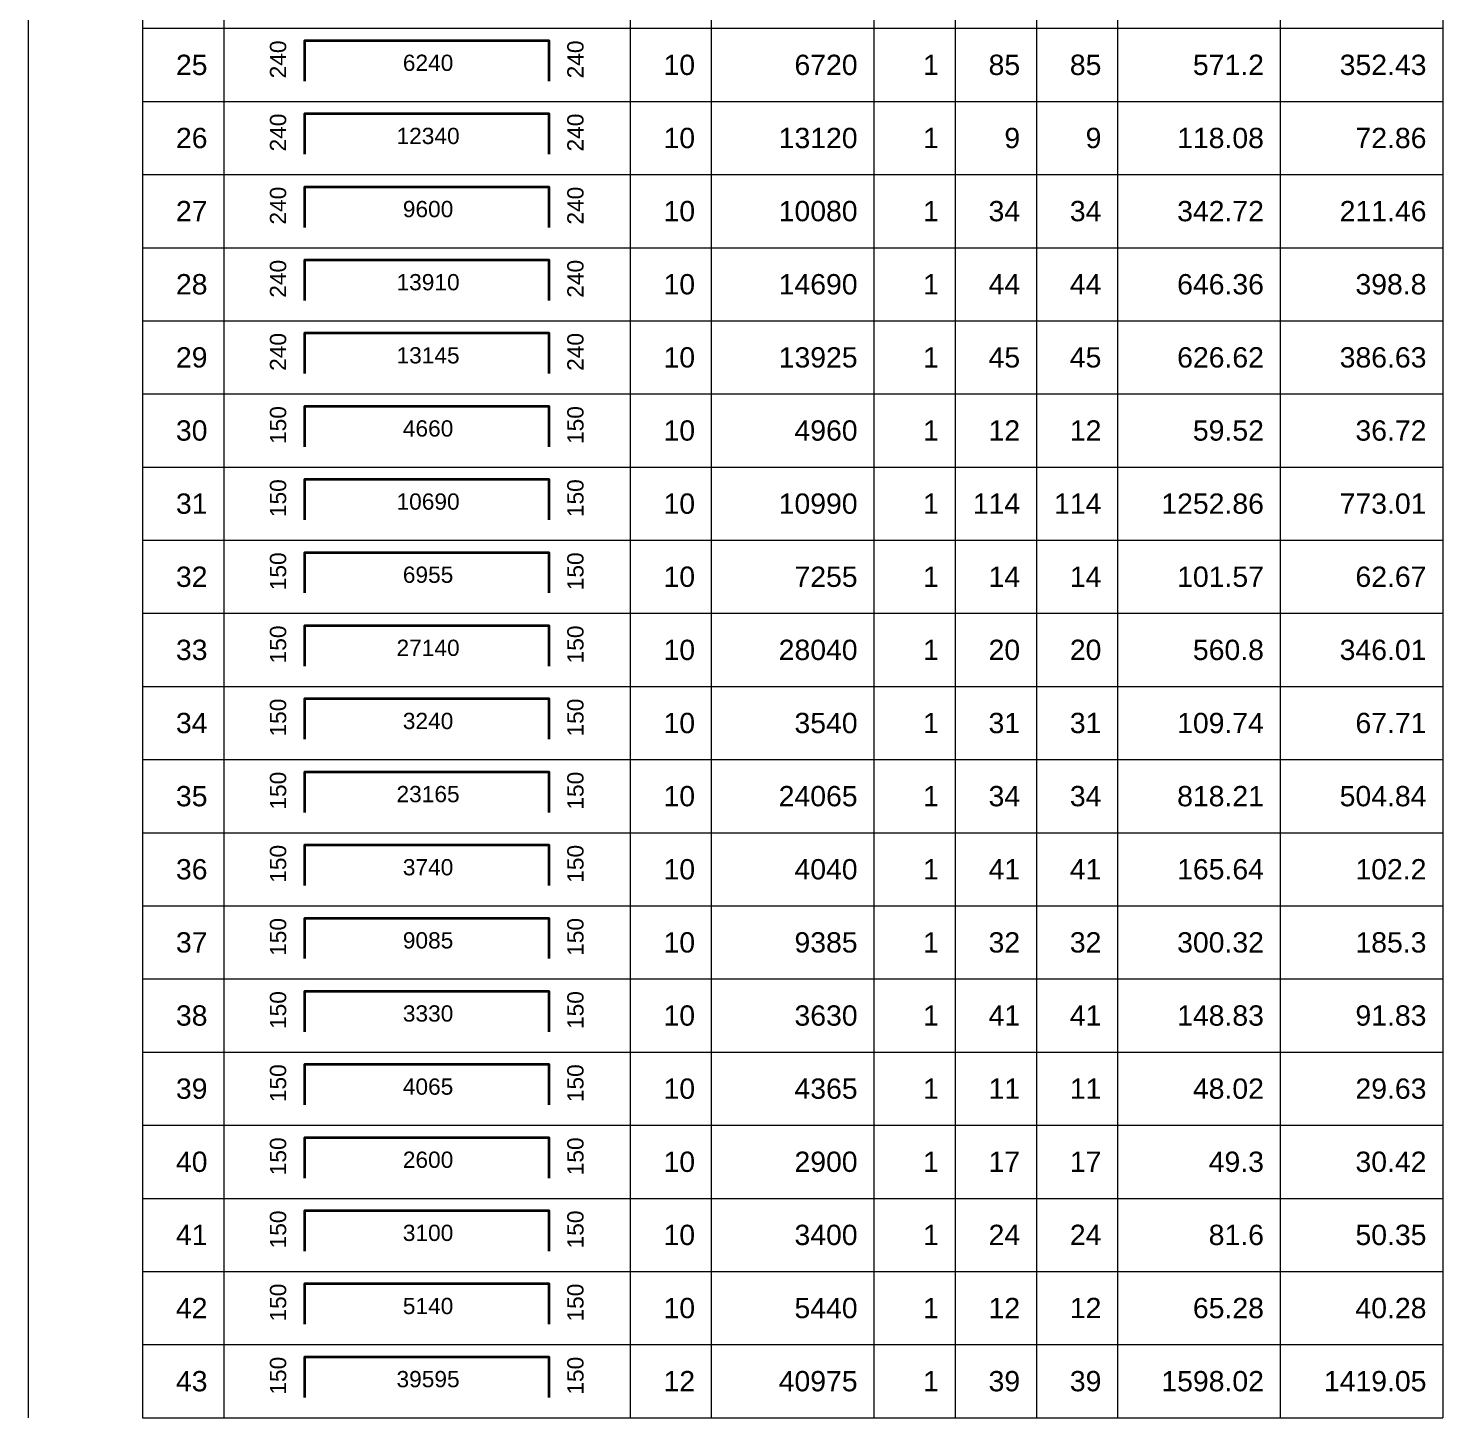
# Model space of a CAD drawing. Header units: millimetres. Extents: x -211477 to 1328726, y -15421 to 98394.
# Drawn here: x 1223840 to 1254473, y 17843 to 47939 of the extents above; entities that cross this region are included whole.
import ezdxf
from ezdxf.enums import TextEntityAlignment as Align

# ---------------------------------------------------------------- set-up
doc = ezdxf.new("R2010")
doc.units = ezdxf.units.MM
doc.header["$MEASUREMENT"] = 0
for name, color, linetype, lineweight in [('NDC_FRAME', 7, 'Continuous', 18), ('NDC_S_REBAR', 4, 'Continuous', 35), ('NDC_S_VN TEXT', 7, 'Continuous', 20), ('NDC_Table', 3, 'Continuous', 20)]:
    doc.layers.add(name, color=color, linetype=linetype, lineweight=lineweight)
doc.styles.add('ARIAL', font='arial.ttf', dxfattribs={"width": 0.8})

# ---------------------------------------------------------------- blocks, each defined once
blk = doc.blocks.new('dang04')
at = {"layer": 'NDC_S_REBAR'}
blk.add_lwpolyline([(3405, -650), (3405, -150), (6405, -150), (6405, -650)], dxfattribs=at)
at = {"layer": 'NDC_Table'}
for p, q in [((0, 0), (0, -900)), ((1405, 0), (1405, -900)), ((2405, 0), (2405, -900)), ((7405, 0), (7405, -900)), ((8405, 0), (8405, -900)), ((10405, 0), (10405, -900)), ((11405, 0), (11405, -900)), ((12405, 0), (12405, -900)), ((13405, 0), (13405, -900)), ((15405, 0), (15405, -900)), ((17405, 0), (17405, -900)), ((1405, -900), (17405, -900))]:
    blk.add_line(p, q, dxfattribs=at)
at = {"layer": 'NDC_S_VN TEXT', "style": 'ARIAL'}
for p in [(3073, -150), (6733, -150)]:
    blk.add_attdef('D03', text='', height=200, rotation=90, dxfattribs=at).set_placement(p, align=Align.MIDDLE_RIGHT)
for p in [(2205, -450), (8205, -450), (10205, -450), (11205, -450), (12205, -450), (13205, -450), (15205, -450), (17205, -450)]:
    blk.add_attdef('D03', text='', height=250, dxfattribs=at).set_placement(p, align=Align.MIDDLE_RIGHT)
blk.add_attdef('D03', text='', height=200, dxfattribs=at).set_placement((4920, -425), align=Align.MIDDLE_CENTER)

msp = doc.modelspace()

# ---------------------------------------------------------------- block references
at = {"layer": 'NDC_FRAME'}
ref = msp.add_blockref('dang04', (1223839.6, 49523), dxfattribs=dict(at, xscale=1.759999999999996, yscale=1.759999999999996, zscale=1.759999999999996))
ref.add_attrib('D03', '24', dxfattribs={"layer": 'NDC_S_VN TEXT', "height": 440, "style": 'ARIAL'}).set_placement((1227720.9, 48731), align=Align.MIDDLE_RIGHT)
ref.add_attrib('D03', '240', dxfattribs={"layer": 'NDC_S_VN TEXT', "height": 352, "rotation": 90, "style": 'ARIAL'}).set_placement((1229248.7, 49259), align=Align.MIDDLE_RIGHT)
ref.add_attrib('D03', '7005', dxfattribs={"layer": 'NDC_S_VN TEXT', "height": 352, "style": 'ARIAL'}).set_placement((1232498.1, 48775.5), align=Align.MIDDLE_CENTER)
ref.add_attrib('D03', '240', dxfattribs={"layer": 'NDC_S_VN TEXT', "height": 352, "rotation": 90, "style": 'ARIAL'}).set_placement((1235688.8, 49259), align=Align.MIDDLE_RIGHT)
ref.add_attrib('D03', '10', dxfattribs={"layer": 'NDC_S_VN TEXT', "height": 440, "style": 'ARIAL'}).set_placement((1238280.9, 48731), align=Align.MIDDLE_RIGHT)
ref.add_attrib('D03', '7485', dxfattribs={"layer": 'NDC_S_VN TEXT', "height": 440, "style": 'ARIAL'}).set_placement((1241800.9, 48731), align=Align.MIDDLE_RIGHT)
ref.add_attrib('D03', '1', dxfattribs={"layer": 'NDC_S_VN TEXT', "height": 440, "style": 'ARIAL'}).set_placement((1243560.9, 48731), align=Align.MIDDLE_RIGHT)
ref.add_attrib('D03', '47', dxfattribs={"layer": 'NDC_S_VN TEXT', "height": 440, "style": 'ARIAL'}).set_placement((1245320.9, 48731), align=Align.MIDDLE_RIGHT)
ref.add_attrib('D03', '47', dxfattribs={"layer": 'NDC_S_VN TEXT', "height": 440, "style": 'ARIAL'}).set_placement((1247080.9, 48731.6), align=Align.MIDDLE_RIGHT)
ref.add_attrib('D03', '351.8', dxfattribs={"layer": 'NDC_S_VN TEXT', "height": 440, "style": 'ARIAL'}).set_placement((1250600.9, 48731), align=Align.MIDDLE_RIGHT)
ref.add_attrib('D03', '217.06', dxfattribs={"layer": 'NDC_S_VN TEXT', "height": 440, "style": 'ARIAL'}).set_placement((1254120.9, 48731), align=Align.MIDDLE_RIGHT)
ref = msp.add_blockref('dang04', (1223839.6, 47939), dxfattribs=dict(at, xscale=1.759999999999996, yscale=1.759999999999996, zscale=1.759999999999996))
ref.add_attrib('D03', '25', dxfattribs={"layer": 'NDC_S_VN TEXT', "height": 440, "style": 'ARIAL'}).set_placement((1227720.9, 47147), align=Align.MIDDLE_RIGHT)
ref.add_attrib('D03', '240', dxfattribs={"layer": 'NDC_S_VN TEXT', "height": 352, "rotation": 90, "style": 'ARIAL'}).set_placement((1229248.7, 47675), align=Align.MIDDLE_RIGHT)
ref.add_attrib('D03', '6240', dxfattribs={"layer": 'NDC_S_VN TEXT', "height": 352, "style": 'ARIAL'}).set_placement((1232498.1, 47191.5), align=Align.MIDDLE_CENTER)
ref.add_attrib('D03', '240', dxfattribs={"layer": 'NDC_S_VN TEXT', "height": 352, "rotation": 90, "style": 'ARIAL'}).set_placement((1235688.8, 47675), align=Align.MIDDLE_RIGHT)
ref.add_attrib('D03', '10', dxfattribs={"layer": 'NDC_S_VN TEXT', "height": 440, "style": 'ARIAL'}).set_placement((1238280.9, 47147), align=Align.MIDDLE_RIGHT)
ref.add_attrib('D03', '6720', dxfattribs={"layer": 'NDC_S_VN TEXT', "height": 440, "style": 'ARIAL'}).set_placement((1241800.9, 47147), align=Align.MIDDLE_RIGHT)
ref.add_attrib('D03', '1', dxfattribs={"layer": 'NDC_S_VN TEXT', "height": 440, "style": 'ARIAL'}).set_placement((1243560.9, 47147), align=Align.MIDDLE_RIGHT)
ref.add_attrib('D03', '85', dxfattribs={"layer": 'NDC_S_VN TEXT', "height": 440, "style": 'ARIAL'}).set_placement((1245320.9, 47147), align=Align.MIDDLE_RIGHT)
ref.add_attrib('D03', '85', dxfattribs={"layer": 'NDC_S_VN TEXT', "height": 440, "style": 'ARIAL'}).set_placement((1247080.9, 47147.6), align=Align.MIDDLE_RIGHT)
ref.add_attrib('D03', '571.2', dxfattribs={"layer": 'NDC_S_VN TEXT', "height": 440, "style": 'ARIAL'}).set_placement((1250600.9, 47147), align=Align.MIDDLE_RIGHT)
ref.add_attrib('D03', '352.43', dxfattribs={"layer": 'NDC_S_VN TEXT', "height": 440, "style": 'ARIAL'}).set_placement((1254120.9, 47147), align=Align.MIDDLE_RIGHT)
ref = msp.add_blockref('dang04', (1223839.6, 46355), dxfattribs=dict(at, xscale=1.759999999999996, yscale=1.759999999999996, zscale=1.759999999999996))
ref.add_attrib('D03', '26', dxfattribs={"layer": 'NDC_S_VN TEXT', "height": 440, "style": 'ARIAL'}).set_placement((1227720.9, 45563), align=Align.MIDDLE_RIGHT)
ref.add_attrib('D03', '240', dxfattribs={"layer": 'NDC_S_VN TEXT', "height": 352, "rotation": 90, "style": 'ARIAL'}).set_placement((1229248.7, 46091), align=Align.MIDDLE_RIGHT)
ref.add_attrib('D03', '12340', dxfattribs={"layer": 'NDC_S_VN TEXT', "height": 352, "style": 'ARIAL'}).set_placement((1232498.1, 45607.5), align=Align.MIDDLE_CENTER)
ref.add_attrib('D03', '240', dxfattribs={"layer": 'NDC_S_VN TEXT', "height": 352, "rotation": 90, "style": 'ARIAL'}).set_placement((1235688.8, 46091), align=Align.MIDDLE_RIGHT)
ref.add_attrib('D03', '10', dxfattribs={"layer": 'NDC_S_VN TEXT', "height": 440, "style": 'ARIAL'}).set_placement((1238280.9, 45563), align=Align.MIDDLE_RIGHT)
ref.add_attrib('D03', '13120', dxfattribs={"layer": 'NDC_S_VN TEXT', "height": 440, "style": 'ARIAL'}).set_placement((1241800.9, 45563), align=Align.MIDDLE_RIGHT)
ref.add_attrib('D03', '1', dxfattribs={"layer": 'NDC_S_VN TEXT', "height": 440, "style": 'ARIAL'}).set_placement((1243560.9, 45563), align=Align.MIDDLE_RIGHT)
ref.add_attrib('D03', '9', dxfattribs={"layer": 'NDC_S_VN TEXT', "height": 440, "style": 'ARIAL'}).set_placement((1245320.9, 45563), align=Align.MIDDLE_RIGHT)
ref.add_attrib('D03', '9', dxfattribs={"layer": 'NDC_S_VN TEXT', "height": 440, "style": 'ARIAL'}).set_placement((1247080.9, 45563.6), align=Align.MIDDLE_RIGHT)
ref.add_attrib('D03', '118.08', dxfattribs={"layer": 'NDC_S_VN TEXT', "height": 440, "style": 'ARIAL'}).set_placement((1250600.9, 45563), align=Align.MIDDLE_RIGHT)
ref.add_attrib('D03', '72.86', dxfattribs={"layer": 'NDC_S_VN TEXT', "height": 440, "style": 'ARIAL'}).set_placement((1254120.9, 45563), align=Align.MIDDLE_RIGHT)
ref = msp.add_blockref('dang04', (1223839.6, 44771), dxfattribs=dict(at, xscale=1.759999999999996, yscale=1.759999999999996, zscale=1.759999999999996))
ref.add_attrib('D03', '27', dxfattribs={"layer": 'NDC_S_VN TEXT', "height": 440, "style": 'ARIAL'}).set_placement((1227720.9, 43979), align=Align.MIDDLE_RIGHT)
ref.add_attrib('D03', '240', dxfattribs={"layer": 'NDC_S_VN TEXT', "height": 352, "rotation": 90, "style": 'ARIAL'}).set_placement((1229248.7, 44507), align=Align.MIDDLE_RIGHT)
ref.add_attrib('D03', '9600', dxfattribs={"layer": 'NDC_S_VN TEXT', "height": 352, "style": 'ARIAL'}).set_placement((1232498.1, 44023.5), align=Align.MIDDLE_CENTER)
ref.add_attrib('D03', '240', dxfattribs={"layer": 'NDC_S_VN TEXT', "height": 352, "rotation": 90, "style": 'ARIAL'}).set_placement((1235688.8, 44507), align=Align.MIDDLE_RIGHT)
ref.add_attrib('D03', '10', dxfattribs={"layer": 'NDC_S_VN TEXT', "height": 440, "style": 'ARIAL'}).set_placement((1238280.9, 43979), align=Align.MIDDLE_RIGHT)
ref.add_attrib('D03', '10080', dxfattribs={"layer": 'NDC_S_VN TEXT', "height": 440, "style": 'ARIAL'}).set_placement((1241800.9, 43979), align=Align.MIDDLE_RIGHT)
ref.add_attrib('D03', '1', dxfattribs={"layer": 'NDC_S_VN TEXT', "height": 440, "style": 'ARIAL'}).set_placement((1243560.9, 43979), align=Align.MIDDLE_RIGHT)
ref.add_attrib('D03', '34', dxfattribs={"layer": 'NDC_S_VN TEXT', "height": 440, "style": 'ARIAL'}).set_placement((1245320.9, 43979), align=Align.MIDDLE_RIGHT)
ref.add_attrib('D03', '34', dxfattribs={"layer": 'NDC_S_VN TEXT', "height": 440, "style": 'ARIAL'}).set_placement((1247080.9, 43979.6), align=Align.MIDDLE_RIGHT)
ref.add_attrib('D03', '342.72', dxfattribs={"layer": 'NDC_S_VN TEXT', "height": 440, "style": 'ARIAL'}).set_placement((1250600.9, 43979), align=Align.MIDDLE_RIGHT)
ref.add_attrib('D03', '211.46', dxfattribs={"layer": 'NDC_S_VN TEXT', "height": 440, "style": 'ARIAL'}).set_placement((1254120.9, 43979), align=Align.MIDDLE_RIGHT)
ref = msp.add_blockref('dang04', (1223839.6, 43187), dxfattribs=dict(at, xscale=1.759999999999996, yscale=1.759999999999996, zscale=1.759999999999996))
ref.add_attrib('D03', '28', dxfattribs={"layer": 'NDC_S_VN TEXT', "height": 440, "style": 'ARIAL'}).set_placement((1227720.9, 42395), align=Align.MIDDLE_RIGHT)
ref.add_attrib('D03', '240', dxfattribs={"layer": 'NDC_S_VN TEXT', "height": 352, "rotation": 90, "style": 'ARIAL'}).set_placement((1229248.7, 42923), align=Align.MIDDLE_RIGHT)
ref.add_attrib('D03', '13910', dxfattribs={"layer": 'NDC_S_VN TEXT', "height": 352, "style": 'ARIAL'}).set_placement((1232498.1, 42439.5), align=Align.MIDDLE_CENTER)
ref.add_attrib('D03', '240', dxfattribs={"layer": 'NDC_S_VN TEXT', "height": 352, "rotation": 90, "style": 'ARIAL'}).set_placement((1235688.8, 42923), align=Align.MIDDLE_RIGHT)
ref.add_attrib('D03', '10', dxfattribs={"layer": 'NDC_S_VN TEXT', "height": 440, "style": 'ARIAL'}).set_placement((1238280.9, 42395), align=Align.MIDDLE_RIGHT)
ref.add_attrib('D03', '14690', dxfattribs={"layer": 'NDC_S_VN TEXT', "height": 440, "style": 'ARIAL'}).set_placement((1241800.9, 42395), align=Align.MIDDLE_RIGHT)
ref.add_attrib('D03', '1', dxfattribs={"layer": 'NDC_S_VN TEXT', "height": 440, "style": 'ARIAL'}).set_placement((1243560.9, 42395), align=Align.MIDDLE_RIGHT)
ref.add_attrib('D03', '44', dxfattribs={"layer": 'NDC_S_VN TEXT', "height": 440, "style": 'ARIAL'}).set_placement((1245320.9, 42395), align=Align.MIDDLE_RIGHT)
ref.add_attrib('D03', '44', dxfattribs={"layer": 'NDC_S_VN TEXT', "height": 440, "style": 'ARIAL'}).set_placement((1247080.9, 42395.6), align=Align.MIDDLE_RIGHT)
ref.add_attrib('D03', '646.36', dxfattribs={"layer": 'NDC_S_VN TEXT', "height": 440, "style": 'ARIAL'}).set_placement((1250600.9, 42395), align=Align.MIDDLE_RIGHT)
ref.add_attrib('D03', '398.8', dxfattribs={"layer": 'NDC_S_VN TEXT', "height": 440, "style": 'ARIAL'}).set_placement((1254120.9, 42395), align=Align.MIDDLE_RIGHT)
ref = msp.add_blockref('dang04', (1223839.6, 41603), dxfattribs=dict(at, xscale=1.759999999999996, yscale=1.759999999999996, zscale=1.759999999999996))
ref.add_attrib('D03', '29', dxfattribs={"layer": 'NDC_S_VN TEXT', "height": 440, "style": 'ARIAL'}).set_placement((1227720.9, 40811), align=Align.MIDDLE_RIGHT)
ref.add_attrib('D03', '240', dxfattribs={"layer": 'NDC_S_VN TEXT', "height": 352, "rotation": 90, "style": 'ARIAL'}).set_placement((1229248.7, 41339), align=Align.MIDDLE_RIGHT)
ref.add_attrib('D03', '13145', dxfattribs={"layer": 'NDC_S_VN TEXT', "height": 352, "style": 'ARIAL'}).set_placement((1232498.1, 40855.5), align=Align.MIDDLE_CENTER)
ref.add_attrib('D03', '240', dxfattribs={"layer": 'NDC_S_VN TEXT', "height": 352, "rotation": 90, "style": 'ARIAL'}).set_placement((1235688.8, 41339), align=Align.MIDDLE_RIGHT)
ref.add_attrib('D03', '10', dxfattribs={"layer": 'NDC_S_VN TEXT', "height": 440, "style": 'ARIAL'}).set_placement((1238280.9, 40811), align=Align.MIDDLE_RIGHT)
ref.add_attrib('D03', '13925', dxfattribs={"layer": 'NDC_S_VN TEXT', "height": 440, "style": 'ARIAL'}).set_placement((1241800.9, 40811), align=Align.MIDDLE_RIGHT)
ref.add_attrib('D03', '1', dxfattribs={"layer": 'NDC_S_VN TEXT', "height": 440, "style": 'ARIAL'}).set_placement((1243560.9, 40811), align=Align.MIDDLE_RIGHT)
ref.add_attrib('D03', '45', dxfattribs={"layer": 'NDC_S_VN TEXT', "height": 440, "style": 'ARIAL'}).set_placement((1245320.9, 40811), align=Align.MIDDLE_RIGHT)
ref.add_attrib('D03', '45', dxfattribs={"layer": 'NDC_S_VN TEXT', "height": 440, "style": 'ARIAL'}).set_placement((1247080.9, 40811.6), align=Align.MIDDLE_RIGHT)
ref.add_attrib('D03', '626.62', dxfattribs={"layer": 'NDC_S_VN TEXT', "height": 440, "style": 'ARIAL'}).set_placement((1250600.9, 40811), align=Align.MIDDLE_RIGHT)
ref.add_attrib('D03', '386.63', dxfattribs={"layer": 'NDC_S_VN TEXT', "height": 440, "style": 'ARIAL'}).set_placement((1254120.9, 40811), align=Align.MIDDLE_RIGHT)
ref = msp.add_blockref('dang04', (1223839.6, 40019), dxfattribs=dict(at, xscale=1.759999999999996, yscale=1.759999999999996, zscale=1.759999999999996))
ref.add_attrib('D03', '30', dxfattribs={"layer": 'NDC_S_VN TEXT', "height": 440, "style": 'ARIAL'}).set_placement((1227720.9, 39227), align=Align.MIDDLE_RIGHT)
ref.add_attrib('D03', '150', dxfattribs={"layer": 'NDC_S_VN TEXT', "height": 352, "rotation": 90, "style": 'ARIAL'}).set_placement((1229248.7, 39755), align=Align.MIDDLE_RIGHT)
ref.add_attrib('D03', '4660', dxfattribs={"layer": 'NDC_S_VN TEXT', "height": 352, "style": 'ARIAL'}).set_placement((1232498.1, 39271.5), align=Align.MIDDLE_CENTER)
ref.add_attrib('D03', '150', dxfattribs={"layer": 'NDC_S_VN TEXT', "height": 352, "rotation": 90, "style": 'ARIAL'}).set_placement((1235688.8, 39755), align=Align.MIDDLE_RIGHT)
ref.add_attrib('D03', '10', dxfattribs={"layer": 'NDC_S_VN TEXT', "height": 440, "style": 'ARIAL'}).set_placement((1238280.9, 39227), align=Align.MIDDLE_RIGHT)
ref.add_attrib('D03', '4960', dxfattribs={"layer": 'NDC_S_VN TEXT', "height": 440, "style": 'ARIAL'}).set_placement((1241800.9, 39227), align=Align.MIDDLE_RIGHT)
ref.add_attrib('D03', '1', dxfattribs={"layer": 'NDC_S_VN TEXT', "height": 440, "style": 'ARIAL'}).set_placement((1243560.9, 39227), align=Align.MIDDLE_RIGHT)
ref.add_attrib('D03', '12', dxfattribs={"layer": 'NDC_S_VN TEXT', "height": 440, "style": 'ARIAL'}).set_placement((1245320.9, 39227), align=Align.MIDDLE_RIGHT)
ref.add_attrib('D03', '12', dxfattribs={"layer": 'NDC_S_VN TEXT', "height": 440, "style": 'ARIAL'}).set_placement((1247080.9, 39227.6), align=Align.MIDDLE_RIGHT)
ref.add_attrib('D03', '59.52', dxfattribs={"layer": 'NDC_S_VN TEXT', "height": 440, "style": 'ARIAL'}).set_placement((1250600.9, 39227), align=Align.MIDDLE_RIGHT)
ref.add_attrib('D03', '36.72', dxfattribs={"layer": 'NDC_S_VN TEXT', "height": 440, "style": 'ARIAL'}).set_placement((1254120.9, 39227), align=Align.MIDDLE_RIGHT)
ref = msp.add_blockref('dang04', (1223839.6, 38435), dxfattribs=dict(at, xscale=1.759999999999996, yscale=1.759999999999996, zscale=1.759999999999996))
ref.add_attrib('D03', '31', dxfattribs={"layer": 'NDC_S_VN TEXT', "height": 440, "style": 'ARIAL'}).set_placement((1227720.9, 37643), align=Align.MIDDLE_RIGHT)
ref.add_attrib('D03', '150', dxfattribs={"layer": 'NDC_S_VN TEXT', "height": 352, "rotation": 90, "style": 'ARIAL'}).set_placement((1229248.7, 38171), align=Align.MIDDLE_RIGHT)
ref.add_attrib('D03', '10690', dxfattribs={"layer": 'NDC_S_VN TEXT', "height": 352, "style": 'ARIAL'}).set_placement((1232498.1, 37687.5), align=Align.MIDDLE_CENTER)
ref.add_attrib('D03', '150', dxfattribs={"layer": 'NDC_S_VN TEXT', "height": 352, "rotation": 90, "style": 'ARIAL'}).set_placement((1235688.8, 38171), align=Align.MIDDLE_RIGHT)
ref.add_attrib('D03', '10', dxfattribs={"layer": 'NDC_S_VN TEXT', "height": 440, "style": 'ARIAL'}).set_placement((1238280.9, 37643), align=Align.MIDDLE_RIGHT)
ref.add_attrib('D03', '10990', dxfattribs={"layer": 'NDC_S_VN TEXT', "height": 440, "style": 'ARIAL'}).set_placement((1241800.9, 37643), align=Align.MIDDLE_RIGHT)
ref.add_attrib('D03', '1', dxfattribs={"layer": 'NDC_S_VN TEXT', "height": 440, "style": 'ARIAL'}).set_placement((1243560.9, 37643), align=Align.MIDDLE_RIGHT)
ref.add_attrib('D03', '114', dxfattribs={"layer": 'NDC_S_VN TEXT', "height": 440, "style": 'ARIAL'}).set_placement((1245320.9, 37643), align=Align.MIDDLE_RIGHT)
ref.add_attrib('D03', '114', dxfattribs={"layer": 'NDC_S_VN TEXT', "height": 440, "style": 'ARIAL'}).set_placement((1247080.9, 37643.6), align=Align.MIDDLE_RIGHT)
ref.add_attrib('D03', '1252.86', dxfattribs={"layer": 'NDC_S_VN TEXT', "height": 440, "style": 'ARIAL'}).set_placement((1250600.9, 37643), align=Align.MIDDLE_RIGHT)
ref.add_attrib('D03', '773.01', dxfattribs={"layer": 'NDC_S_VN TEXT', "height": 440, "style": 'ARIAL'}).set_placement((1254120.9, 37643), align=Align.MIDDLE_RIGHT)
ref = msp.add_blockref('dang04', (1223839.6, 36851), dxfattribs=dict(at, xscale=1.759999999999996, yscale=1.759999999999996, zscale=1.759999999999996))
ref.add_attrib('D03', '32', dxfattribs={"layer": 'NDC_S_VN TEXT', "height": 440, "style": 'ARIAL'}).set_placement((1227720.9, 36059), align=Align.MIDDLE_RIGHT)
ref.add_attrib('D03', '150', dxfattribs={"layer": 'NDC_S_VN TEXT', "height": 352, "rotation": 90, "style": 'ARIAL'}).set_placement((1229248.7, 36587), align=Align.MIDDLE_RIGHT)
ref.add_attrib('D03', '6955', dxfattribs={"layer": 'NDC_S_VN TEXT', "height": 352, "style": 'ARIAL'}).set_placement((1232498.1, 36103.5), align=Align.MIDDLE_CENTER)
ref.add_attrib('D03', '150', dxfattribs={"layer": 'NDC_S_VN TEXT', "height": 352, "rotation": 90, "style": 'ARIAL'}).set_placement((1235688.8, 36587), align=Align.MIDDLE_RIGHT)
ref.add_attrib('D03', '10', dxfattribs={"layer": 'NDC_S_VN TEXT', "height": 440, "style": 'ARIAL'}).set_placement((1238280.9, 36059), align=Align.MIDDLE_RIGHT)
ref.add_attrib('D03', '7255', dxfattribs={"layer": 'NDC_S_VN TEXT', "height": 440, "style": 'ARIAL'}).set_placement((1241800.9, 36059), align=Align.MIDDLE_RIGHT)
ref.add_attrib('D03', '1', dxfattribs={"layer": 'NDC_S_VN TEXT', "height": 440, "style": 'ARIAL'}).set_placement((1243560.9, 36059), align=Align.MIDDLE_RIGHT)
ref.add_attrib('D03', '14', dxfattribs={"layer": 'NDC_S_VN TEXT', "height": 440, "style": 'ARIAL'}).set_placement((1245320.9, 36059), align=Align.MIDDLE_RIGHT)
ref.add_attrib('D03', '14', dxfattribs={"layer": 'NDC_S_VN TEXT', "height": 440, "style": 'ARIAL'}).set_placement((1247080.9, 36059.6), align=Align.MIDDLE_RIGHT)
ref.add_attrib('D03', '101.57', dxfattribs={"layer": 'NDC_S_VN TEXT', "height": 440, "style": 'ARIAL'}).set_placement((1250600.9, 36059), align=Align.MIDDLE_RIGHT)
ref.add_attrib('D03', '62.67', dxfattribs={"layer": 'NDC_S_VN TEXT', "height": 440, "style": 'ARIAL'}).set_placement((1254120.9, 36059), align=Align.MIDDLE_RIGHT)
ref = msp.add_blockref('dang04', (1223839.6, 35267), dxfattribs=dict(at, xscale=1.759999999999996, yscale=1.759999999999996, zscale=1.759999999999996))
ref.add_attrib('D03', '33', dxfattribs={"layer": 'NDC_S_VN TEXT', "height": 440, "style": 'ARIAL'}).set_placement((1227720.9, 34475), align=Align.MIDDLE_RIGHT)
ref.add_attrib('D03', '150', dxfattribs={"layer": 'NDC_S_VN TEXT', "height": 352, "rotation": 90, "style": 'ARIAL'}).set_placement((1229248.7, 35003), align=Align.MIDDLE_RIGHT)
ref.add_attrib('D03', '27140', dxfattribs={"layer": 'NDC_S_VN TEXT', "height": 352, "style": 'ARIAL'}).set_placement((1232498.1, 34519.5), align=Align.MIDDLE_CENTER)
ref.add_attrib('D03', '150', dxfattribs={"layer": 'NDC_S_VN TEXT', "height": 352, "rotation": 90, "style": 'ARIAL'}).set_placement((1235688.8, 35003), align=Align.MIDDLE_RIGHT)
ref.add_attrib('D03', '10', dxfattribs={"layer": 'NDC_S_VN TEXT', "height": 440, "style": 'ARIAL'}).set_placement((1238280.9, 34475), align=Align.MIDDLE_RIGHT)
ref.add_attrib('D03', '28040', dxfattribs={"layer": 'NDC_S_VN TEXT', "height": 440, "style": 'ARIAL'}).set_placement((1241800.9, 34475), align=Align.MIDDLE_RIGHT)
ref.add_attrib('D03', '1', dxfattribs={"layer": 'NDC_S_VN TEXT', "height": 440, "style": 'ARIAL'}).set_placement((1243560.9, 34475), align=Align.MIDDLE_RIGHT)
ref.add_attrib('D03', '20', dxfattribs={"layer": 'NDC_S_VN TEXT', "height": 440, "style": 'ARIAL'}).set_placement((1245320.9, 34475), align=Align.MIDDLE_RIGHT)
ref.add_attrib('D03', '20', dxfattribs={"layer": 'NDC_S_VN TEXT', "height": 440, "style": 'ARIAL'}).set_placement((1247080.9, 34475.6), align=Align.MIDDLE_RIGHT)
ref.add_attrib('D03', '560.8', dxfattribs={"layer": 'NDC_S_VN TEXT', "height": 440, "style": 'ARIAL'}).set_placement((1250600.9, 34475), align=Align.MIDDLE_RIGHT)
ref.add_attrib('D03', '346.01', dxfattribs={"layer": 'NDC_S_VN TEXT', "height": 440, "style": 'ARIAL'}).set_placement((1254120.9, 34475), align=Align.MIDDLE_RIGHT)
ref = msp.add_blockref('dang04', (1223839.6, 33683), dxfattribs=dict(at, xscale=1.759999999999996, yscale=1.759999999999996, zscale=1.759999999999996))
ref.add_attrib('D03', '34', dxfattribs={"layer": 'NDC_S_VN TEXT', "height": 440, "style": 'ARIAL'}).set_placement((1227720.9, 32891), align=Align.MIDDLE_RIGHT)
ref.add_attrib('D03', '150', dxfattribs={"layer": 'NDC_S_VN TEXT', "height": 352, "rotation": 90, "style": 'ARIAL'}).set_placement((1229248.7, 33419), align=Align.MIDDLE_RIGHT)
ref.add_attrib('D03', '3240', dxfattribs={"layer": 'NDC_S_VN TEXT', "height": 352, "style": 'ARIAL'}).set_placement((1232498.1, 32935.5), align=Align.MIDDLE_CENTER)
ref.add_attrib('D03', '150', dxfattribs={"layer": 'NDC_S_VN TEXT', "height": 352, "rotation": 90, "style": 'ARIAL'}).set_placement((1235688.8, 33419), align=Align.MIDDLE_RIGHT)
ref.add_attrib('D03', '10', dxfattribs={"layer": 'NDC_S_VN TEXT', "height": 440, "style": 'ARIAL'}).set_placement((1238280.9, 32891), align=Align.MIDDLE_RIGHT)
ref.add_attrib('D03', '3540', dxfattribs={"layer": 'NDC_S_VN TEXT', "height": 440, "style": 'ARIAL'}).set_placement((1241800.9, 32891), align=Align.MIDDLE_RIGHT)
ref.add_attrib('D03', '1', dxfattribs={"layer": 'NDC_S_VN TEXT', "height": 440, "style": 'ARIAL'}).set_placement((1243560.9, 32891), align=Align.MIDDLE_RIGHT)
ref.add_attrib('D03', '31', dxfattribs={"layer": 'NDC_S_VN TEXT', "height": 440, "style": 'ARIAL'}).set_placement((1245320.9, 32891), align=Align.MIDDLE_RIGHT)
ref.add_attrib('D03', '31', dxfattribs={"layer": 'NDC_S_VN TEXT', "height": 440, "style": 'ARIAL'}).set_placement((1247080.9, 32891.6), align=Align.MIDDLE_RIGHT)
ref.add_attrib('D03', '109.74', dxfattribs={"layer": 'NDC_S_VN TEXT', "height": 440, "style": 'ARIAL'}).set_placement((1250600.9, 32891), align=Align.MIDDLE_RIGHT)
ref.add_attrib('D03', '67.71', dxfattribs={"layer": 'NDC_S_VN TEXT', "height": 440, "style": 'ARIAL'}).set_placement((1254120.9, 32891), align=Align.MIDDLE_RIGHT)
ref = msp.add_blockref('dang04', (1223839.6, 32099), dxfattribs=dict(at, xscale=1.759999999999996, yscale=1.759999999999996, zscale=1.759999999999996))
ref.add_attrib('D03', '35', dxfattribs={"layer": 'NDC_S_VN TEXT', "height": 440, "style": 'ARIAL'}).set_placement((1227720.9, 31307), align=Align.MIDDLE_RIGHT)
ref.add_attrib('D03', '150', dxfattribs={"layer": 'NDC_S_VN TEXT', "height": 352, "rotation": 90, "style": 'ARIAL'}).set_placement((1229248.7, 31835), align=Align.MIDDLE_RIGHT)
ref.add_attrib('D03', '23165', dxfattribs={"layer": 'NDC_S_VN TEXT', "height": 352, "style": 'ARIAL'}).set_placement((1232498.1, 31351.5), align=Align.MIDDLE_CENTER)
ref.add_attrib('D03', '150', dxfattribs={"layer": 'NDC_S_VN TEXT', "height": 352, "rotation": 90, "style": 'ARIAL'}).set_placement((1235688.8, 31835), align=Align.MIDDLE_RIGHT)
ref.add_attrib('D03', '10', dxfattribs={"layer": 'NDC_S_VN TEXT', "height": 440, "style": 'ARIAL'}).set_placement((1238280.9, 31307), align=Align.MIDDLE_RIGHT)
ref.add_attrib('D03', '24065', dxfattribs={"layer": 'NDC_S_VN TEXT', "height": 440, "style": 'ARIAL'}).set_placement((1241800.9, 31307), align=Align.MIDDLE_RIGHT)
ref.add_attrib('D03', '1', dxfattribs={"layer": 'NDC_S_VN TEXT', "height": 440, "style": 'ARIAL'}).set_placement((1243560.9, 31307), align=Align.MIDDLE_RIGHT)
ref.add_attrib('D03', '34', dxfattribs={"layer": 'NDC_S_VN TEXT', "height": 440, "style": 'ARIAL'}).set_placement((1245320.9, 31307), align=Align.MIDDLE_RIGHT)
ref.add_attrib('D03', '34', dxfattribs={"layer": 'NDC_S_VN TEXT', "height": 440, "style": 'ARIAL'}).set_placement((1247080.9, 31307.6), align=Align.MIDDLE_RIGHT)
ref.add_attrib('D03', '818.21', dxfattribs={"layer": 'NDC_S_VN TEXT', "height": 440, "style": 'ARIAL'}).set_placement((1250600.9, 31307), align=Align.MIDDLE_RIGHT)
ref.add_attrib('D03', '504.84', dxfattribs={"layer": 'NDC_S_VN TEXT', "height": 440, "style": 'ARIAL'}).set_placement((1254120.9, 31307), align=Align.MIDDLE_RIGHT)
ref = msp.add_blockref('dang04', (1223839.6, 30515), dxfattribs=dict(at, xscale=1.759999999999996, yscale=1.759999999999996, zscale=1.759999999999996))
ref.add_attrib('D03', '36', dxfattribs={"layer": 'NDC_S_VN TEXT', "height": 440, "style": 'ARIAL'}).set_placement((1227720.9, 29723), align=Align.MIDDLE_RIGHT)
ref.add_attrib('D03', '150', dxfattribs={"layer": 'NDC_S_VN TEXT', "height": 352, "rotation": 90, "style": 'ARIAL'}).set_placement((1229248.7, 30251), align=Align.MIDDLE_RIGHT)
ref.add_attrib('D03', '3740', dxfattribs={"layer": 'NDC_S_VN TEXT', "height": 352, "style": 'ARIAL'}).set_placement((1232498.1, 29767.5), align=Align.MIDDLE_CENTER)
ref.add_attrib('D03', '150', dxfattribs={"layer": 'NDC_S_VN TEXT', "height": 352, "rotation": 90, "style": 'ARIAL'}).set_placement((1235688.8, 30251), align=Align.MIDDLE_RIGHT)
ref.add_attrib('D03', '10', dxfattribs={"layer": 'NDC_S_VN TEXT', "height": 440, "style": 'ARIAL'}).set_placement((1238280.9, 29723), align=Align.MIDDLE_RIGHT)
ref.add_attrib('D03', '4040', dxfattribs={"layer": 'NDC_S_VN TEXT', "height": 440, "style": 'ARIAL'}).set_placement((1241800.9, 29723), align=Align.MIDDLE_RIGHT)
ref.add_attrib('D03', '1', dxfattribs={"layer": 'NDC_S_VN TEXT', "height": 440, "style": 'ARIAL'}).set_placement((1243560.9, 29723), align=Align.MIDDLE_RIGHT)
ref.add_attrib('D03', '41', dxfattribs={"layer": 'NDC_S_VN TEXT', "height": 440, "style": 'ARIAL'}).set_placement((1245320.9, 29723), align=Align.MIDDLE_RIGHT)
ref.add_attrib('D03', '41', dxfattribs={"layer": 'NDC_S_VN TEXT', "height": 440, "style": 'ARIAL'}).set_placement((1247080.9, 29723.6), align=Align.MIDDLE_RIGHT)
ref.add_attrib('D03', '165.64', dxfattribs={"layer": 'NDC_S_VN TEXT', "height": 440, "style": 'ARIAL'}).set_placement((1250600.9, 29723), align=Align.MIDDLE_RIGHT)
ref.add_attrib('D03', '102.2', dxfattribs={"layer": 'NDC_S_VN TEXT', "height": 440, "style": 'ARIAL'}).set_placement((1254120.9, 29723), align=Align.MIDDLE_RIGHT)
ref = msp.add_blockref('dang04', (1223839.6, 28931), dxfattribs=dict(at, xscale=1.759999999999996, yscale=1.759999999999996, zscale=1.759999999999996))
ref.add_attrib('D03', '37', dxfattribs={"layer": 'NDC_S_VN TEXT', "height": 440, "style": 'ARIAL'}).set_placement((1227720.9, 28139), align=Align.MIDDLE_RIGHT)
ref.add_attrib('D03', '150', dxfattribs={"layer": 'NDC_S_VN TEXT', "height": 352, "rotation": 90, "style": 'ARIAL'}).set_placement((1229248.7, 28667), align=Align.MIDDLE_RIGHT)
ref.add_attrib('D03', '9085', dxfattribs={"layer": 'NDC_S_VN TEXT', "height": 352, "style": 'ARIAL'}).set_placement((1232498.1, 28183.5), align=Align.MIDDLE_CENTER)
ref.add_attrib('D03', '150', dxfattribs={"layer": 'NDC_S_VN TEXT', "height": 352, "rotation": 90, "style": 'ARIAL'}).set_placement((1235688.8, 28667), align=Align.MIDDLE_RIGHT)
ref.add_attrib('D03', '10', dxfattribs={"layer": 'NDC_S_VN TEXT', "height": 440, "style": 'ARIAL'}).set_placement((1238280.9, 28139), align=Align.MIDDLE_RIGHT)
ref.add_attrib('D03', '9385', dxfattribs={"layer": 'NDC_S_VN TEXT', "height": 440, "style": 'ARIAL'}).set_placement((1241800.9, 28139), align=Align.MIDDLE_RIGHT)
ref.add_attrib('D03', '1', dxfattribs={"layer": 'NDC_S_VN TEXT', "height": 440, "style": 'ARIAL'}).set_placement((1243560.9, 28139), align=Align.MIDDLE_RIGHT)
ref.add_attrib('D03', '32', dxfattribs={"layer": 'NDC_S_VN TEXT', "height": 440, "style": 'ARIAL'}).set_placement((1245320.9, 28139), align=Align.MIDDLE_RIGHT)
ref.add_attrib('D03', '32', dxfattribs={"layer": 'NDC_S_VN TEXT', "height": 440, "style": 'ARIAL'}).set_placement((1247080.9, 28139.6), align=Align.MIDDLE_RIGHT)
ref.add_attrib('D03', '300.32', dxfattribs={"layer": 'NDC_S_VN TEXT', "height": 440, "style": 'ARIAL'}).set_placement((1250600.9, 28139), align=Align.MIDDLE_RIGHT)
ref.add_attrib('D03', '185.3', dxfattribs={"layer": 'NDC_S_VN TEXT', "height": 440, "style": 'ARIAL'}).set_placement((1254120.9, 28139), align=Align.MIDDLE_RIGHT)
ref = msp.add_blockref('dang04', (1223839.6, 27347), dxfattribs=dict(at, xscale=1.759999999999996, yscale=1.759999999999996, zscale=1.759999999999996))
ref.add_attrib('D03', '38', dxfattribs={"layer": 'NDC_S_VN TEXT', "height": 440, "style": 'ARIAL'}).set_placement((1227720.9, 26555), align=Align.MIDDLE_RIGHT)
ref.add_attrib('D03', '150', dxfattribs={"layer": 'NDC_S_VN TEXT', "height": 352, "rotation": 90, "style": 'ARIAL'}).set_placement((1229248.7, 27083), align=Align.MIDDLE_RIGHT)
ref.add_attrib('D03', '3330', dxfattribs={"layer": 'NDC_S_VN TEXT', "height": 352, "style": 'ARIAL'}).set_placement((1232498.1, 26599.5), align=Align.MIDDLE_CENTER)
ref.add_attrib('D03', '150', dxfattribs={"layer": 'NDC_S_VN TEXT', "height": 352, "rotation": 90, "style": 'ARIAL'}).set_placement((1235688.8, 27083), align=Align.MIDDLE_RIGHT)
ref.add_attrib('D03', '10', dxfattribs={"layer": 'NDC_S_VN TEXT', "height": 440, "style": 'ARIAL'}).set_placement((1238280.9, 26555), align=Align.MIDDLE_RIGHT)
ref.add_attrib('D03', '3630', dxfattribs={"layer": 'NDC_S_VN TEXT', "height": 440, "style": 'ARIAL'}).set_placement((1241800.9, 26555), align=Align.MIDDLE_RIGHT)
ref.add_attrib('D03', '1', dxfattribs={"layer": 'NDC_S_VN TEXT', "height": 440, "style": 'ARIAL'}).set_placement((1243560.9, 26555), align=Align.MIDDLE_RIGHT)
ref.add_attrib('D03', '41', dxfattribs={"layer": 'NDC_S_VN TEXT', "height": 440, "style": 'ARIAL'}).set_placement((1245320.9, 26555), align=Align.MIDDLE_RIGHT)
ref.add_attrib('D03', '41', dxfattribs={"layer": 'NDC_S_VN TEXT', "height": 440, "style": 'ARIAL'}).set_placement((1247080.9, 26555.6), align=Align.MIDDLE_RIGHT)
ref.add_attrib('D03', '148.83', dxfattribs={"layer": 'NDC_S_VN TEXT', "height": 440, "style": 'ARIAL'}).set_placement((1250600.9, 26555), align=Align.MIDDLE_RIGHT)
ref.add_attrib('D03', '91.83', dxfattribs={"layer": 'NDC_S_VN TEXT', "height": 440, "style": 'ARIAL'}).set_placement((1254120.9, 26555), align=Align.MIDDLE_RIGHT)
ref = msp.add_blockref('dang04', (1223839.6, 25763), dxfattribs=dict(at, xscale=1.759999999999996, yscale=1.759999999999996, zscale=1.759999999999996))
ref.add_attrib('D03', '39', dxfattribs={"layer": 'NDC_S_VN TEXT', "height": 440, "style": 'ARIAL'}).set_placement((1227720.9, 24971), align=Align.MIDDLE_RIGHT)
ref.add_attrib('D03', '150', dxfattribs={"layer": 'NDC_S_VN TEXT', "height": 352, "rotation": 90, "style": 'ARIAL'}).set_placement((1229248.7, 25499), align=Align.MIDDLE_RIGHT)
ref.add_attrib('D03', '4065', dxfattribs={"layer": 'NDC_S_VN TEXT', "height": 352, "style": 'ARIAL'}).set_placement((1232498.1, 25015.5), align=Align.MIDDLE_CENTER)
ref.add_attrib('D03', '150', dxfattribs={"layer": 'NDC_S_VN TEXT', "height": 352, "rotation": 90, "style": 'ARIAL'}).set_placement((1235688.8, 25499), align=Align.MIDDLE_RIGHT)
ref.add_attrib('D03', '10', dxfattribs={"layer": 'NDC_S_VN TEXT', "height": 440, "style": 'ARIAL'}).set_placement((1238280.9, 24971), align=Align.MIDDLE_RIGHT)
ref.add_attrib('D03', '4365', dxfattribs={"layer": 'NDC_S_VN TEXT', "height": 440, "style": 'ARIAL'}).set_placement((1241800.9, 24971), align=Align.MIDDLE_RIGHT)
ref.add_attrib('D03', '1', dxfattribs={"layer": 'NDC_S_VN TEXT', "height": 440, "style": 'ARIAL'}).set_placement((1243560.9, 24971), align=Align.MIDDLE_RIGHT)
ref.add_attrib('D03', '11', dxfattribs={"layer": 'NDC_S_VN TEXT', "height": 440, "style": 'ARIAL'}).set_placement((1245320.9, 24971), align=Align.MIDDLE_RIGHT)
ref.add_attrib('D03', '11', dxfattribs={"layer": 'NDC_S_VN TEXT', "height": 440, "style": 'ARIAL'}).set_placement((1247080.9, 24971.6), align=Align.MIDDLE_RIGHT)
ref.add_attrib('D03', '48.02', dxfattribs={"layer": 'NDC_S_VN TEXT', "height": 440, "style": 'ARIAL'}).set_placement((1250600.9, 24971), align=Align.MIDDLE_RIGHT)
ref.add_attrib('D03', '29.63', dxfattribs={"layer": 'NDC_S_VN TEXT', "height": 440, "style": 'ARIAL'}).set_placement((1254120.9, 24971), align=Align.MIDDLE_RIGHT)
ref = msp.add_blockref('dang04', (1223839.6, 24179), dxfattribs=dict(at, xscale=1.759999999999996, yscale=1.759999999999996, zscale=1.759999999999996))
ref.add_attrib('D03', '40', dxfattribs={"layer": 'NDC_S_VN TEXT', "height": 440, "style": 'ARIAL'}).set_placement((1227720.9, 23387), align=Align.MIDDLE_RIGHT)
ref.add_attrib('D03', '150', dxfattribs={"layer": 'NDC_S_VN TEXT', "height": 352, "rotation": 90, "style": 'ARIAL'}).set_placement((1229248.7, 23915), align=Align.MIDDLE_RIGHT)
ref.add_attrib('D03', '2600', dxfattribs={"layer": 'NDC_S_VN TEXT', "height": 352, "style": 'ARIAL'}).set_placement((1232498.1, 23431.5), align=Align.MIDDLE_CENTER)
ref.add_attrib('D03', '150', dxfattribs={"layer": 'NDC_S_VN TEXT', "height": 352, "rotation": 90, "style": 'ARIAL'}).set_placement((1235688.8, 23915), align=Align.MIDDLE_RIGHT)
ref.add_attrib('D03', '10', dxfattribs={"layer": 'NDC_S_VN TEXT', "height": 440, "style": 'ARIAL'}).set_placement((1238280.9, 23387), align=Align.MIDDLE_RIGHT)
ref.add_attrib('D03', '2900', dxfattribs={"layer": 'NDC_S_VN TEXT', "height": 440, "style": 'ARIAL'}).set_placement((1241800.9, 23387), align=Align.MIDDLE_RIGHT)
ref.add_attrib('D03', '1', dxfattribs={"layer": 'NDC_S_VN TEXT', "height": 440, "style": 'ARIAL'}).set_placement((1243560.9, 23387), align=Align.MIDDLE_RIGHT)
ref.add_attrib('D03', '17', dxfattribs={"layer": 'NDC_S_VN TEXT', "height": 440, "style": 'ARIAL'}).set_placement((1245320.9, 23387), align=Align.MIDDLE_RIGHT)
ref.add_attrib('D03', '17', dxfattribs={"layer": 'NDC_S_VN TEXT', "height": 440, "style": 'ARIAL'}).set_placement((1247080.9, 23387.6), align=Align.MIDDLE_RIGHT)
ref.add_attrib('D03', '49.3', dxfattribs={"layer": 'NDC_S_VN TEXT', "height": 440, "style": 'ARIAL'}).set_placement((1250600.9, 23387), align=Align.MIDDLE_RIGHT)
ref.add_attrib('D03', '30.42', dxfattribs={"layer": 'NDC_S_VN TEXT', "height": 440, "style": 'ARIAL'}).set_placement((1254120.9, 23387), align=Align.MIDDLE_RIGHT)
ref = msp.add_blockref('dang04', (1223839.6, 22595), dxfattribs=dict(at, xscale=1.759999999999996, yscale=1.759999999999996, zscale=1.759999999999996))
ref.add_attrib('D03', '41', dxfattribs={"layer": 'NDC_S_VN TEXT', "height": 440, "style": 'ARIAL'}).set_placement((1227720.9, 21803), align=Align.MIDDLE_RIGHT)
ref.add_attrib('D03', '150', dxfattribs={"layer": 'NDC_S_VN TEXT', "height": 352, "rotation": 90, "style": 'ARIAL'}).set_placement((1229248.7, 22331), align=Align.MIDDLE_RIGHT)
ref.add_attrib('D03', '3100', dxfattribs={"layer": 'NDC_S_VN TEXT', "height": 352, "style": 'ARIAL'}).set_placement((1232498.1, 21847.5), align=Align.MIDDLE_CENTER)
ref.add_attrib('D03', '150', dxfattribs={"layer": 'NDC_S_VN TEXT', "height": 352, "rotation": 90, "style": 'ARIAL'}).set_placement((1235688.8, 22331), align=Align.MIDDLE_RIGHT)
ref.add_attrib('D03', '10', dxfattribs={"layer": 'NDC_S_VN TEXT', "height": 440, "style": 'ARIAL'}).set_placement((1238280.9, 21803), align=Align.MIDDLE_RIGHT)
ref.add_attrib('D03', '3400', dxfattribs={"layer": 'NDC_S_VN TEXT', "height": 440, "style": 'ARIAL'}).set_placement((1241800.9, 21803), align=Align.MIDDLE_RIGHT)
ref.add_attrib('D03', '1', dxfattribs={"layer": 'NDC_S_VN TEXT', "height": 440, "style": 'ARIAL'}).set_placement((1243560.9, 21803), align=Align.MIDDLE_RIGHT)
ref.add_attrib('D03', '24', dxfattribs={"layer": 'NDC_S_VN TEXT', "height": 440, "style": 'ARIAL'}).set_placement((1245320.9, 21803), align=Align.MIDDLE_RIGHT)
ref.add_attrib('D03', '24', dxfattribs={"layer": 'NDC_S_VN TEXT', "height": 440, "style": 'ARIAL'}).set_placement((1247080.9, 21803.6), align=Align.MIDDLE_RIGHT)
ref.add_attrib('D03', '81.6', dxfattribs={"layer": 'NDC_S_VN TEXT', "height": 440, "style": 'ARIAL'}).set_placement((1250600.9, 21803), align=Align.MIDDLE_RIGHT)
ref.add_attrib('D03', '50.35', dxfattribs={"layer": 'NDC_S_VN TEXT', "height": 440, "style": 'ARIAL'}).set_placement((1254120.9, 21803), align=Align.MIDDLE_RIGHT)
ref = msp.add_blockref('dang04', (1223839.6, 21011), dxfattribs=dict(at, xscale=1.759999999999996, yscale=1.759999999999996, zscale=1.759999999999996))
ref.add_attrib('D03', '42', dxfattribs={"layer": 'NDC_S_VN TEXT', "height": 440, "style": 'ARIAL'}).set_placement((1227720.9, 20219), align=Align.MIDDLE_RIGHT)
ref.add_attrib('D03', '150', dxfattribs={"layer": 'NDC_S_VN TEXT', "height": 352, "rotation": 90, "style": 'ARIAL'}).set_placement((1229248.7, 20747), align=Align.MIDDLE_RIGHT)
ref.add_attrib('D03', '5140', dxfattribs={"layer": 'NDC_S_VN TEXT', "height": 352, "style": 'ARIAL'}).set_placement((1232498.1, 20263.5), align=Align.MIDDLE_CENTER)
ref.add_attrib('D03', '150', dxfattribs={"layer": 'NDC_S_VN TEXT', "height": 352, "rotation": 90, "style": 'ARIAL'}).set_placement((1235688.8, 20747), align=Align.MIDDLE_RIGHT)
ref.add_attrib('D03', '10', dxfattribs={"layer": 'NDC_S_VN TEXT', "height": 440, "style": 'ARIAL'}).set_placement((1238280.9, 20219), align=Align.MIDDLE_RIGHT)
ref.add_attrib('D03', '5440', dxfattribs={"layer": 'NDC_S_VN TEXT', "height": 440, "style": 'ARIAL'}).set_placement((1241800.9, 20219), align=Align.MIDDLE_RIGHT)
ref.add_attrib('D03', '1', dxfattribs={"layer": 'NDC_S_VN TEXT', "height": 440, "style": 'ARIAL'}).set_placement((1243560.9, 20219), align=Align.MIDDLE_RIGHT)
ref.add_attrib('D03', '12', dxfattribs={"layer": 'NDC_S_VN TEXT', "height": 440, "style": 'ARIAL'}).set_placement((1245320.9, 20219), align=Align.MIDDLE_RIGHT)
ref.add_attrib('D03', '12', dxfattribs={"layer": 'NDC_S_VN TEXT', "height": 440, "style": 'ARIAL'}).set_placement((1247080.9, 20219.6), align=Align.MIDDLE_RIGHT)
ref.add_attrib('D03', '65.28', dxfattribs={"layer": 'NDC_S_VN TEXT', "height": 440, "style": 'ARIAL'}).set_placement((1250600.9, 20219), align=Align.MIDDLE_RIGHT)
ref.add_attrib('D03', '40.28', dxfattribs={"layer": 'NDC_S_VN TEXT', "height": 440, "style": 'ARIAL'}).set_placement((1254120.9, 20219), align=Align.MIDDLE_RIGHT)
ref = msp.add_blockref('dang04', (1223839.6, 19427), dxfattribs=dict(at, xscale=1.759999999999996, yscale=1.759999999999996, zscale=1.759999999999996))
ref.add_attrib('D03', '43', dxfattribs={"layer": 'NDC_S_VN TEXT', "height": 440, "style": 'ARIAL'}).set_placement((1227720.9, 18635), align=Align.MIDDLE_RIGHT)
ref.add_attrib('D03', '150', dxfattribs={"layer": 'NDC_S_VN TEXT', "height": 352, "rotation": 90, "style": 'ARIAL'}).set_placement((1229248.7, 19163), align=Align.MIDDLE_RIGHT)
ref.add_attrib('D03', '39595', dxfattribs={"layer": 'NDC_S_VN TEXT', "height": 352, "style": 'ARIAL'}).set_placement((1232498.1, 18679.5), align=Align.MIDDLE_CENTER)
ref.add_attrib('D03', '150', dxfattribs={"layer": 'NDC_S_VN TEXT', "height": 352, "rotation": 90, "style": 'ARIAL'}).set_placement((1235688.8, 19163), align=Align.MIDDLE_RIGHT)
ref.add_attrib('D03', '12', dxfattribs={"layer": 'NDC_S_VN TEXT', "height": 440, "style": 'ARIAL'}).set_placement((1238280.9, 18635), align=Align.MIDDLE_RIGHT)
ref.add_attrib('D03', '40975', dxfattribs={"layer": 'NDC_S_VN TEXT', "height": 440, "style": 'ARIAL'}).set_placement((1241800.9, 18635), align=Align.MIDDLE_RIGHT)
ref.add_attrib('D03', '1', dxfattribs={"layer": 'NDC_S_VN TEXT', "height": 440, "style": 'ARIAL'}).set_placement((1243560.9, 18635), align=Align.MIDDLE_RIGHT)
ref.add_attrib('D03', '39', dxfattribs={"layer": 'NDC_S_VN TEXT', "height": 440, "style": 'ARIAL'}).set_placement((1245320.9, 18635), align=Align.MIDDLE_RIGHT)
ref.add_attrib('D03', '39', dxfattribs={"layer": 'NDC_S_VN TEXT', "height": 440, "style": 'ARIAL'}).set_placement((1247080.9, 18635.6), align=Align.MIDDLE_RIGHT)
ref.add_attrib('D03', '1598.02', dxfattribs={"layer": 'NDC_S_VN TEXT', "height": 440, "style": 'ARIAL'}).set_placement((1250600.9, 18635), align=Align.MIDDLE_RIGHT)
ref.add_attrib('D03', '1419.05', dxfattribs={"layer": 'NDC_S_VN TEXT', "height": 440, "style": 'ARIAL'}).set_placement((1254120.9, 18635), align=Align.MIDDLE_RIGHT)

doc.saveas('drawing.dxf')
